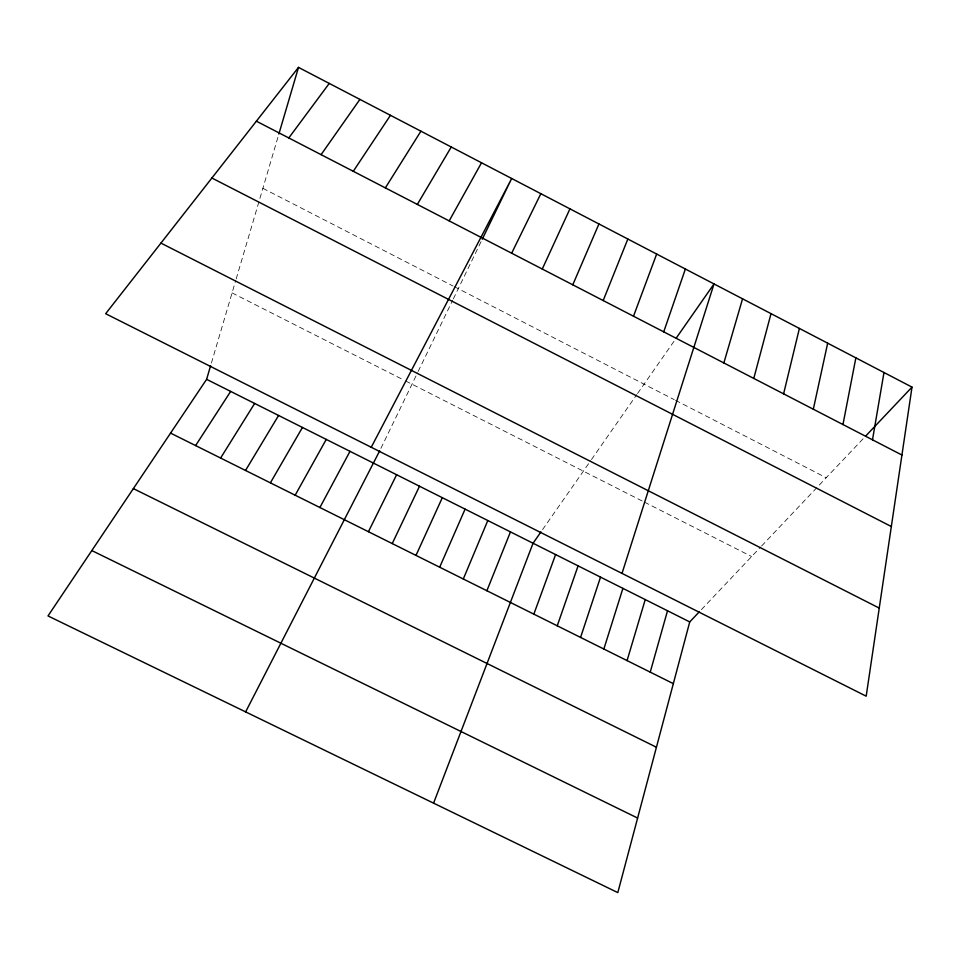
<?xml version="1.0" encoding="UTF-8"?>
<svg xmlns="http://www.w3.org/2000/svg" width="960" height="960" viewBox="0 0 960 960"><rect width="100%" height="100%" fill="white"/><g stroke="black" fill="none" stroke-linecap="round" stroke-linejoin="round"><path stroke-width="0.72" stroke-dasharray="4.8 3.6" d="M211.404 363.072L235.764 280.356M236.172 278.964L278.46 135.432M380.904 448.356L417.552 372.732M418.164 371.448L452.7 300.192M453.324 298.908L481.632 240.48M542.532 529.668L590.664 460.704M591.48 459.54L636.78 394.62M637.584 393.456L675.516 339.108M701.4 609.6L760.608 547.056M761.604 546L863.784 438.048M232.068 292.908L404.34 380.316M405.612 380.964L643.176 501.504M644.436 502.14L751.632 556.536M262.872 188.316L453 285.996M454.32 286.668L674.244 399.66M675.552 400.332L826.224 477.744"/><path stroke-width="1.44" d="M912 387.12L866.184 696.192L105.648 313.704L298.5 67.392L912 387.12L865.8 435.924M872.496 439.812L883.98 372.516M842.964 424.536L855.864 357.876M813.324 409.212L827.676 343.176M783.6 393.84L799.392 328.44M699.456 611.652L689.736 621.924L617.808 892.608L48 615.936L206.616 379.332L210.6 365.784M753.78 378.42L771.024 313.656M650.232 672.144L667.512 610.764M723.864 362.94L742.56 298.824M278.868 134.016L298.5 67.392M627.072 660.6L645.24 599.58M603.852 649.032L622.908 588.372M622.02 573.396L714.012 283.944L676.332 337.932M580.572 637.428L600.528 577.128M663.72 331.848L685.38 269.016M557.244 625.8L578.088 565.86M533.844 614.148L555.6 554.568M633.504 316.224L656.652 254.052M433.572 803.16L533.052 543.252L540.948 531.936M486.888 590.736L510.456 531.9M603.192 300.54L627.84 239.028M463.308 578.988L487.8 520.524M572.784 284.82L598.932 223.968M439.68 567.216L465.096 509.124M415.992 555.408L442.32 497.688M542.268 269.04L569.94 208.86M392.232 543.576L419.508 486.228M379.692 450.828L245.628 711.9M482.268 239.184L511.68 178.488L371.244 447.276M511.656 253.2L540.852 193.692M368.424 531.708L396.624 474.744M319.896 507.516L350.004 451.332M449.184 220.896L481.524 162.768M295.164 495.204L326.256 439.404M270.384 482.844L302.448 427.452M417.324 204.42L451.26 147M245.52 470.46L278.58 415.464M220.608 458.04L254.652 403.452M385.356 187.884L420.912 131.184M195.612 445.584L230.664 391.404M353.28 171.3L390.456 115.32M321.084 154.656L359.904 99.396M288.792 137.952L329.256 83.412M91.824 550.572L637.62 818.064M133.356 488.604L656.436 747.24M170.568 433.104L673.332 683.652M206.616 379.332L689.736 621.924M160.932 243.108L879.24 608.088M211.884 178.02L891.336 526.536M256.38 121.188L901.932 455.04"/></g></svg>
